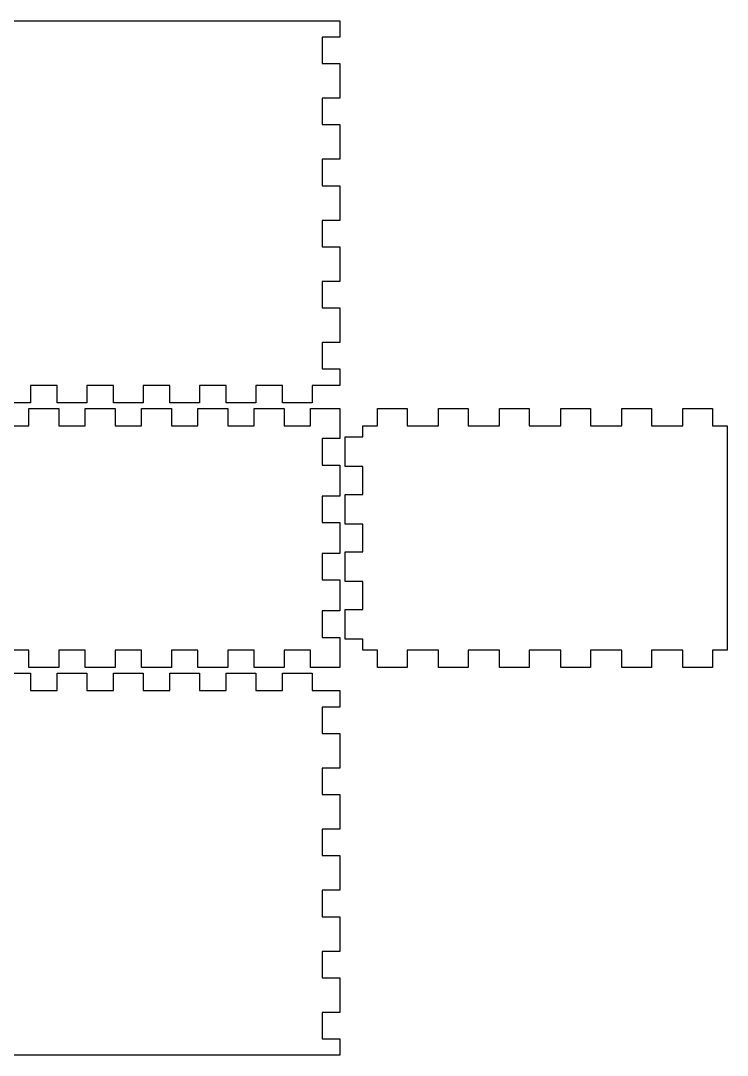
# Model space of a CAD drawing. Extents: x 4 to 418, y 108 to 293.
# Drawn here: x 292.5 to 418.5, y 108.5 to 292.9 of the extents above; entities that cross this region are included whole.
import ezdxf

# ---------------------------------------------------------------- set-up
doc = ezdxf.new("R2010")
doc.units = 0
doc.layers.add('Layer_1', color=7, linetype='CONTINUOUS')

msp = doc.modelspace()

# ---------------------------------------------------------------- linework, layer by layer
at = {"layer": 'Layer_1', "color": 7}
for points in [[(288.997857, 292.9), (294.287857, 292.9), (294.287857, 292.9), (299.040714, 292.9), (299.040714, 292.9), (304.330714, 292.9), (304.330714, 292.9), (309.083571, 292.9), (309.083571, 292.9), (314.373571, 292.9), (314.373571, 292.9), (319.126428, 292.9), (319.126428, 292.9), (324.416428, 292.9), (324.416428, 292.9), (329.169285, 292.9), (329.169285, 292.9), (334.459285, 292.9), (334.459285, 292.9), (339.212142, 292.9), (339.212142, 292.9), (344.502142, 292.9), (344.502142, 292.9), (349.4, 292.9), (349.4, 289.969286), (346.3, 289.969286), (346.3, 285.259286), (349.4, 285.259286), (349.4, 279.083571), (346.3, 279.083571), (346.3, 274.373571), (349.4, 274.373571), (349.4, 268.197857), (346.3, 268.197857), (346.3, 263.487857), (349.4, 263.487857), (349.4, 257.312143), (346.3, 257.312143), (346.3, 252.602143), (349.4, 252.602143), (349.4, 246.426429), (346.3, 246.426429), (346.3, 241.716429), (349.4, 241.716429), (349.4, 235.540714), (346.3, 235.540714), (346.3, 230.830714), (349.4, 230.830714), (349.4, 227.9), (344.502142, 227.9), (344.502142, 224.8), (339.212142, 224.8), (339.212142, 227.9), (334.459285, 227.9), (334.459285, 224.8), (329.169285, 224.8), (329.169285, 227.9), (324.416428, 227.9), (324.416428, 224.8), (319.126428, 224.8), (319.126428, 227.9), (314.373571, 227.9), (314.373571, 224.8), (309.083571, 224.8), (309.083571, 227.9), (304.330714, 227.9), (304.330714, 224.8), (299.040714, 224.8), (299.040714, 227.9), (294.287857, 227.9), (294.287857, 224.8), (288.997857, 224.8)], [(289.287857, 220.7), (293.997857, 220.7), (293.997857, 223.8), (299.330714, 223.8), (299.330714, 220.7), (304.040714, 220.7), (304.040714, 223.8), (309.373571, 223.8), (309.373571, 220.7), (314.083571, 220.7), (314.083571, 223.8), (319.416428, 223.8), (319.416428, 220.7), (324.126428, 220.7), (324.126428, 223.8), (329.459285, 223.8), (329.459285, 220.7), (334.169285, 220.7), (334.169285, 223.8), (339.502142, 223.8), (339.502142, 220.7), (344.212142, 220.7), (344.212142, 223.8), (349.4, 223.8), (349.4, 218.415), (346.3, 218.415), (346.3, 213.705), (349.4, 213.705), (349.4, 208.175), (346.3, 208.175), (346.3, 203.465), (349.4, 203.465), (349.4, 197.935), (346.3, 197.935), (346.3, 193.225), (349.4, 193.225), (349.4, 187.695), (346.3, 187.695), (346.3, 182.985), (349.4, 182.985), (349.4, 177.6), (344.212142, 177.6), (344.212142, 180.7), (339.502142, 180.7), (339.502142, 177.6), (334.169285, 177.6), (334.169285, 180.7), (329.459285, 180.7), (329.459285, 177.6), (324.126428, 177.6), (324.126428, 180.7), (319.416428, 180.7), (319.416428, 177.6), (314.083571, 177.6), (314.083571, 180.7), (309.373571, 180.7), (309.373571, 177.6), (304.040714, 177.6), (304.040714, 180.7), (299.330714, 180.7), (299.330714, 177.6), (293.997857, 177.6), (293.997857, 180.7), (289.287857, 180.7)], [(288.997857, 176.6), (294.287857, 176.6), (294.287857, 173.5), (299.040714, 173.5), (299.040714, 176.6), (304.330714, 176.6), (304.330714, 173.5), (309.083571, 173.5), (309.083571, 176.6), (314.373571, 176.6), (314.373571, 173.5), (319.126428, 173.5), (319.126428, 176.6), (324.416428, 176.6), (324.416428, 173.5), (329.169285, 173.5), (329.169285, 176.6), (334.459285, 176.6), (334.459285, 173.5), (339.212142, 173.5), (339.212142, 176.6), (344.502142, 176.6), (344.502142, 173.5), (349.4, 173.5), (349.4, 170.569286), (346.3, 170.569286), (346.3, 165.859286), (349.4, 165.859286), (349.4, 159.683572), (346.3, 159.683572), (346.3, 154.973572), (349.4, 154.973572), (349.4, 148.797858), (346.3, 148.797858), (346.3, 144.087858), (349.4, 144.087858), (349.4, 137.912143), (346.3, 137.912143), (346.3, 133.202143), (349.4, 133.202143), (349.4, 127.026429), (346.3, 127.026429), (346.3, 122.316429), (349.4, 122.316429), (349.4, 116.140715), (346.3, 116.140715), (346.3, 111.430715), (349.4, 111.430715), (349.4, 108.5), (344.502142, 108.5), (344.502142, 108.5), (339.212142, 108.5), (339.212142, 108.5), (334.459285, 108.5), (334.459285, 108.5), (329.169285, 108.5), (329.169285, 108.5), (324.416428, 108.5), (324.416428, 108.5), (319.126428, 108.5), (319.126428, 108.5), (314.373571, 108.5), (314.373571, 108.5), (309.083571, 108.5), (309.083571, 108.5), (304.330714, 108.5), (304.330714, 108.5), (299.040714, 108.5), (299.040714, 108.5), (294.287857, 108.5), (294.287857, 108.5), (288.997857, 108.5)]]:
    msp.add_lwpolyline(points, dxfattribs=at)
msp.add_lwpolyline([(353.5, 220.7), (356.140714, 220.7), (356.140714, 223.8), (361.430714, 223.8), (361.430714, 220.7), (367.026428, 220.7), (367.026428, 223.8), (372.316428, 223.8), (372.316428, 220.7), (377.912142, 220.7), (377.912142, 223.8), (383.202142, 223.8), (383.202142, 220.7), (388.797857, 220.7), (388.797857, 223.8), (394.087857, 223.8), (394.087857, 220.7), (399.683571, 220.7), (399.683571, 223.8), (404.973571, 223.8), (404.973571, 220.7), (410.569285, 220.7), (410.569285, 223.8), (415.859285, 223.8), (415.859285, 220.7), (418.5, 220.7), (418.5, 218.705), (418.5, 218.705), (418.5, 213.415), (418.5, 213.415), (418.5, 208.465), (418.5, 208.465), (418.5, 203.175), (418.5, 203.175), (418.5, 198.225), (418.5, 198.225), (418.5, 192.935), (418.5, 192.935), (418.5, 187.985), (418.5, 187.985), (418.5, 182.695), (418.5, 182.695), (418.5, 180.7), (415.859285, 180.7), (415.859285, 177.6), (410.569285, 177.6), (410.569285, 180.7), (404.973571, 180.7), (404.973571, 177.6), (399.683571, 177.6), (399.683571, 180.7), (394.087857, 180.7), (394.087857, 177.6), (388.797857, 177.6), (388.797857, 180.7), (383.202142, 180.7), (383.202142, 177.6), (377.912142, 177.6), (377.912142, 180.7), (372.316428, 180.7), (372.316428, 177.6), (367.026428, 177.6), (367.026428, 180.7), (361.430714, 180.7), (361.430714, 177.6), (356.140714, 177.6), (356.140714, 180.7), (353.5, 180.7), (353.5, 182.695), (350.4, 182.695), (350.4, 187.985), (353.5, 187.985), (353.5, 192.935), (350.4, 192.935), (350.4, 198.225), (353.5, 198.225), (353.5, 203.175), (350.4, 203.175), (350.4, 208.465), (353.5, 208.465), (353.5, 213.415), (350.4, 213.415), (350.4, 218.705), (353.5, 218.705)], close=True, dxfattribs=at)

doc.saveas('drawing.dxf')
